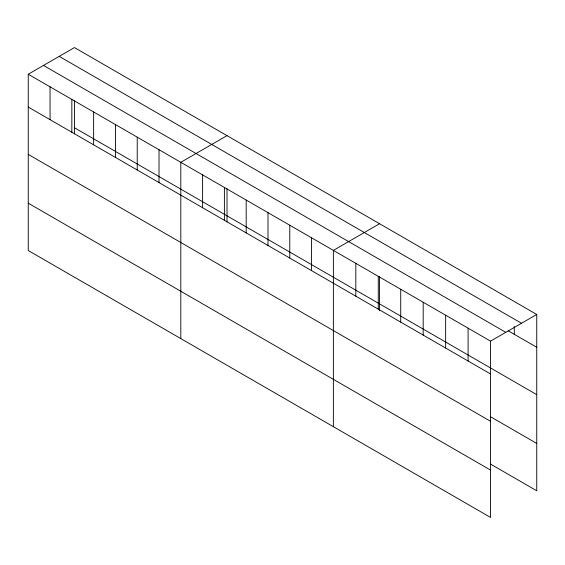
<?xml version="1.0" encoding="UTF-8"?>
<svg xmlns="http://www.w3.org/2000/svg" width="565" height="565" viewBox="0 0 565 565"><rect width="100%" height="100%" fill="white"/><g stroke="black" fill="none" stroke-linecap="round" stroke-linejoin="round"><path stroke-width="0.85" d="M28.25 74.234L490.554 341.14L490.554 517.434L28.25 250.528L28.25 74.234L74.446 47.566L536.75 314.472L536.75 490.766L490.342 463.971M227.01 135.642L180.807 162.317L180.807 338.612M379.567 223.719L333.371 250.394L333.371 426.688M490.554 341.14L536.75 314.472M59.205 56.366L521.502 323.272M508.309 330.878L536.75 347.298M43.498 65.434L505.795 332.34M74.446 127.739L536.75 394.645M28.25 107.068L490.554 373.974M490.342 416.631L536.75 443.419M28.25 154.407L490.554 421.32M28.25 203.188L490.554 470.094M514.298 326.563L514.298 334.339M468.095 328.18L468.095 361.014M445.644 315.214L445.644 348.047M423.185 302.254L423.185 335.08M400.733 289.287L400.733 322.121M379.567 276.716L379.567 310.863M378.275 276.32L378.275 309.154M355.823 263.361L355.823 296.187M311.576 237.809L311.576 270.642M289.781 225.23L289.781 258.064M267.987 212.645L267.987 245.478M246.192 200.066L246.192 232.893M227.01 188.639L227.01 221.911M224.397 187.481L224.397 220.315M202.602 174.896L202.602 207.729M159.012 149.732L159.012 182.566M137.224 137.147L137.224 169.98M115.43 124.568L115.43 157.402M93.635 111.983L93.635 144.817M74.446 100.556L74.446 133.834M71.84 99.405L71.84 132.231M50.045 86.819L50.045 119.653"/></g></svg>
